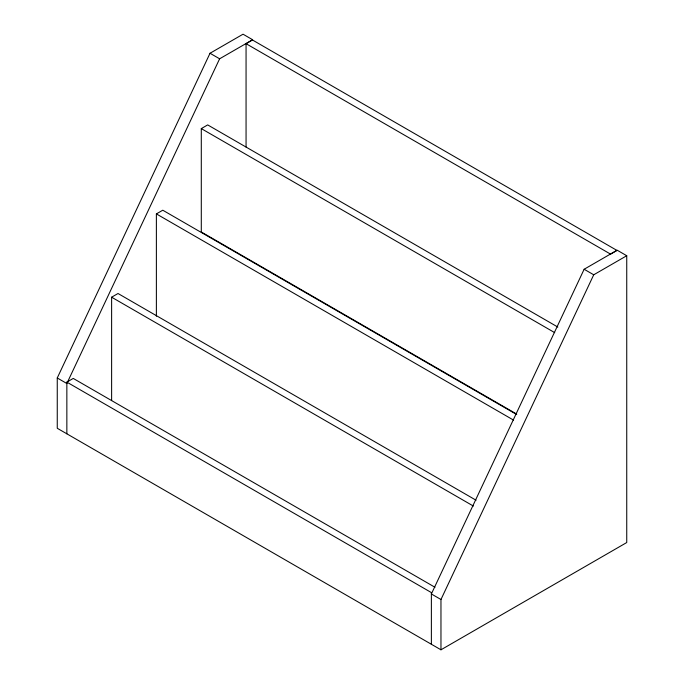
<?xml version="1.0" encoding="UTF-8"?>
<svg xmlns="http://www.w3.org/2000/svg" width="684" height="684" viewBox="0 0 684 684"><rect width="100%" height="100%" fill="white"/><g stroke="black" fill="none" stroke-linecap="round" stroke-linejoin="round"><path stroke-width="1.03" d="M57.259 377.97L210.022 53.258L243.034 34.2L252.627 39.74L219.615 58.798L66.852 383.51L57.259 377.97L57.259 428.269L440.966 649.8L626.741 542.54L626.741 255.731L617.148 250.19L584.136 269.257L431.373 593.96L440.966 599.5L440.966 649.8M440.966 599.5L593.729 274.788L626.741 255.731M246.06 43.682L252.456 39.988L616.977 250.438L610.581 254.132L246.06 43.682L246.06 147.06M516.779 414.128L201.293 231.979L201.293 128.601L207.688 124.907L557.845 327.072M156.38 316.213L156.38 213.904L162.775 210.21L516.198 414.256M111.62 400.576L111.62 297.198L118.016 293.504L476.055 500.218M66.852 433.81L66.852 382.117L73.248 378.423L434.99 587.274M210.022 53.258L219.615 58.798M584.136 269.257L593.729 274.788M201.293 128.601L554.715 332.646M156.38 213.904L513.504 420.079M111.62 297.198L473.362 506.049M66.852 382.117L431.373 592.575L431.373 644.26"/></g></svg>
